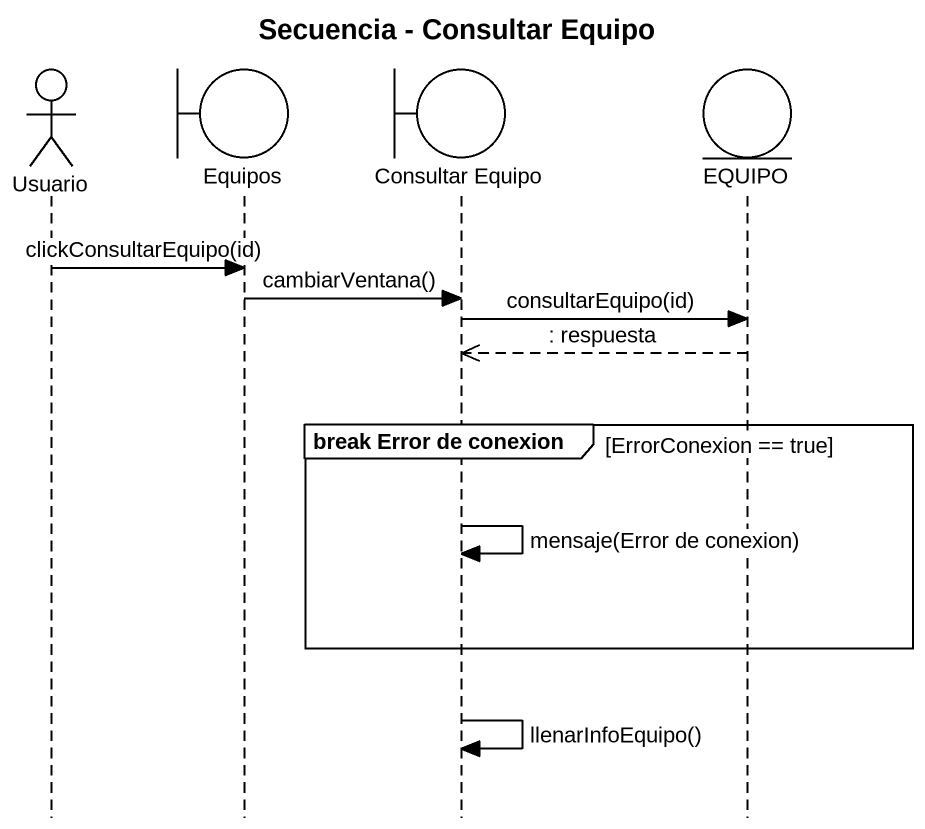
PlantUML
@startuml
title Secuencia - Consultar Equipo
hide footbox
actor Usuario
boundary Equipos
boundary "Consultar Equipo" as Consultar_Equipo
entity EQUIPO

Usuario -> Equipos : clickConsultarEquipo(id)
Equipos -> Consultar_Equipo : cambiarVentana()
Consultar_Equipo -> EQUIPO : consultarEquipo(id)
EQUIPO -->> Consultar_Equipo : : respuesta
group break Error de conexion [ErrorConexion == true]
  Consultar_Equipo -> Consultar_Equipo : mensaje(Error de conexion)
end
Consultar_Equipo -> Consultar_Equipo : llenarInfoEquipo()
@enduml
